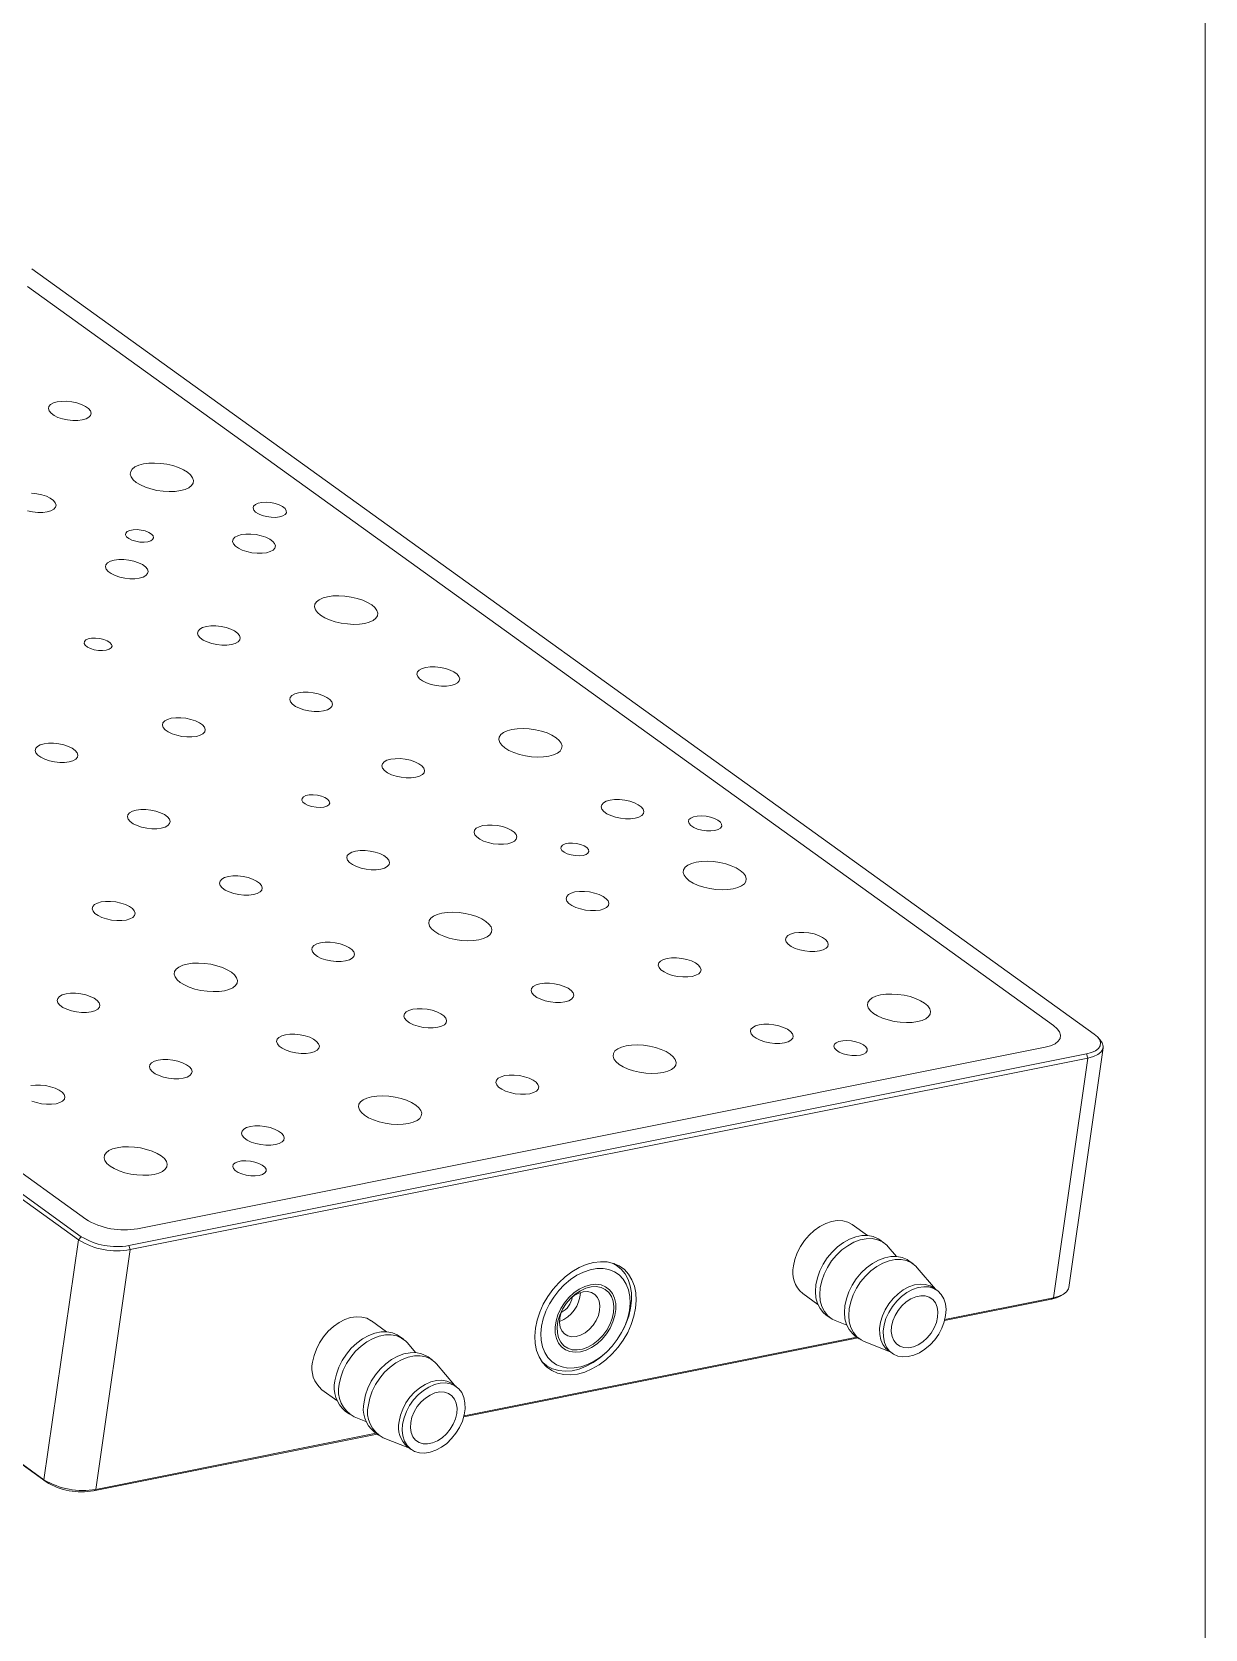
# Model space of a CAD drawing. Header units: millimetres. Extents: x 2 to 278, y 1 to 215.
# Drawn here: x 231 to 278, y 81.4 to 145.4 of the extents above; entities that cross this region are included whole.
import ezdxf

# ---------------------------------------------------------------- set-up
doc = ezdxf.new("R2010")
doc.units = ezdxf.units.MM

msp = doc.modelspace()

# ---------------------------------------------------------------- linework, layer by layer
at = {"color": 7, "linetype": 'Continuous', "lineweight": 18}
for p, q in [((277.9892, 0.9032), (277.9892, 214.6454)), ((273.543, 105.1963), (230.9614, 135.8606)), ((230.7849, 135.1563), (271.9122, 105.5392)), ((232.8244, 96.9453), (190.2429, 127.6096)), ((190.3593, 127.7414), (232.9409, 97.0771)), ((233.1174, 97.7814), (191.99, 127.3985)), ((188.8634, 118.0023), (231.445, 87.3379)), ((231.5294, 87.2463), (188.9478, 117.9106)), ((273.7718, 104.9802), (273.6754, 105.0822)), ((234.8452, 96.7219), (273.2384, 104.3994)), ((271.58, 104.6699), (235.1947, 97.394)), ((272.5279, 95.0432), (273.9073, 104.6505)), ((273.2951, 104.2353), (273.2384, 104.3994)), ((273.2951, 104.2353), (234.9018, 96.5578)), ((271.9157, 94.628), (273.2951, 104.2353)), ((264.4533, 97.1235), (263.8482, 97.5593)), ((231.445, 87.3379), (232.8244, 96.9453)), ((232.8244, 96.9453), (232.9409, 97.0771)), ((234.9018, 96.5578), (234.8452, 96.7219)), ((265.1276, 96.8228), (264.9539, 96.9479)), ((265.6172, 96.2856), (265.2911, 96.6713)), ((234.9018, 96.5578), (233.5224, 86.9505)), ((266.291, 95.985), (266.1173, 96.1101)), ((254.4384, 95.8983), (254.3024, 95.9963)), ((267.1812, 94.9742), (266.4545, 95.8335)), ((261.8613, 94.8002), (262.4665, 94.3644)), ((267.2509, 94.9241), (267.1054, 95.0288)), ((272.1839, 94.6942), (272.3051, 94.7649)), ((271.827, 94.5686), (267.5484, 93.713)), ((267.5595, 93.7569), (271.9157, 94.628)), ((271.827, 94.5686), (271.9157, 94.628)), ((245.1764, 93.2687), (244.5712, 93.7045)), ((262.7917, 93.9454), (262.9654, 93.8203)), ((263.1609, 93.7133), (263.6301, 93.5262)), ((245.8506, 92.968), (245.6769, 93.0931)), ((246.3403, 92.4308), (246.0141, 92.8165)), ((264.078, 93.0191), (248.2714, 89.8582)), ((248.2826, 89.9021), (264.0328, 93.0516)), ((254.6616, 93.3486), (254.6877, 93.4014)), ((263.9551, 93.1076), (264.1288, 92.9825)), ((264.3244, 92.8755), (265.3696, 92.4586)), ((247.014, 92.1302), (246.8403, 92.2553)), ((254.0221, 92.4772), (254.064, 92.5187)), ((265.2939, 92.5132), (265.4393, 92.4085)), ((247.9042, 91.1194), (247.1775, 91.9787)), ((251.4389, 92.02), (251.575, 91.9221)), ((242.5844, 90.9454), (243.1895, 90.5096)), ((247.9739, 91.0693), (247.8285, 91.174)), ((243.5147, 90.0906), (243.6884, 89.9655)), ((243.884, 89.8585), (244.3531, 89.6714)), ((244.8011, 89.1643), (233.4337, 86.8911)), ((233.5224, 86.9505), (244.7558, 89.1968)), ((244.6782, 89.2528), (244.8519, 89.1277)), ((245.0474, 89.0206), (246.0927, 88.6038)), ((246.0169, 88.6584), (246.1623, 88.5537)), ((231.5294, 87.2463), (231.445, 87.3379)), ((233.4337, 86.8911), (233.5224, 86.9505))]:
    msp.add_line(p, q, dxfattribs=at)
at = {"color": 7, "linetype": 'Continuous', "lineweight": 18, "flags": 128}
for points in [[(232.979, 129.8072), (233.1304, 129.8509), (233.2438, 129.9131), (233.3127, 129.9901), (233.3329, 130.0776), (233.3034, 130.1704), (233.2258, 130.263), (233.1047, 130.3503), (232.9471, 130.4269), (232.7621, 130.4886), (232.5606, 130.5317), (232.3542, 130.5537), (232.1549, 130.5534), (231.9743, 130.5307), (231.8229, 130.487), (231.7095, 130.4248), (231.6407, 130.3478), (231.6204, 130.2603), (231.6499, 130.1675), (231.7275, 130.0749), (231.8486, 129.9877), (232.0062, 129.911), (232.1912, 129.8493), (232.3927, 129.8062), (232.5991, 129.7842), (232.7984, 129.7845), (232.979, 129.8072)], [(236.913, 126.9742), (237.0988, 127.0245), (237.2488, 127.0933), (237.3575, 127.1782), (237.4205, 127.2758), (237.4354, 127.3823), (237.4018, 127.4937), (237.3209, 127.6056), (237.1957, 127.7139), (237.0312, 127.8142), (236.8336, 127.9029), (236.6105, 127.9764), (236.3705, 128.0319), (236.1228, 128.0673), (235.8769, 128.0813), (235.6423, 128.0733), (235.4281, 128.0435), (235.2423, 127.9933), (235.0923, 127.9244), (234.9837, 127.8395), (234.9206, 127.742), (234.9057, 127.6355), (234.9393, 127.5241), (235.0202, 127.4121), (235.1454, 127.3039), (235.3099, 127.2035), (235.5075, 127.1149), (235.7306, 127.0414), (235.9707, 126.9858), (236.2183, 126.9504), (236.4642, 126.9364), (236.6988, 126.9445), (236.913, 126.9742)], [(231.5726, 126.1272), (231.724, 126.1709), (231.8374, 126.2331), (231.9062, 126.3101), (231.9264, 126.3976), (231.8969, 126.4904), (231.8193, 126.583), (231.6982, 126.6703), (231.5406, 126.7469), (231.3557, 126.8086), (231.1541, 126.8517), (230.9477, 126.8737)], [(230.7847, 126.1693), (230.9862, 126.1262), (231.1927, 126.1042), (231.392, 126.1045), (231.5726, 126.1272)], [(240.8878, 125.9225), (241.0197, 125.9623), (241.1127, 126.0202), (241.1599, 126.0918), (241.1576, 126.1719), (241.1062, 126.2545), (241.0094, 126.3335), (240.8744, 126.403), (240.7113, 126.4579), (240.532, 126.4941), (240.3499, 126.5089), (240.1786, 126.5012), (240.0307, 126.4717), (239.9171, 126.4224), (239.8464, 126.357), (239.8237, 126.2804), (239.8508, 126.1983), (239.9256, 126.1167), (240.0426, 126.0418), (240.1931, 125.979), (240.3659, 125.933), (240.5483, 125.9073), (240.7266, 125.9037), (240.8878, 125.9225)], [(235.6023, 124.925), (235.7215, 124.9623), (235.8009, 125.0173), (235.8334, 125.0851), (235.8162, 125.1598), (235.7507, 125.2346), (235.6429, 125.303), (235.5023, 125.3588), (235.3413, 125.3971), (235.1743, 125.4145), (235.0161, 125.4094), (234.8808, 125.3823), (234.7804, 125.3357), (234.7238, 125.2736), (234.716, 125.2015), (234.7578, 125.126), (234.8454, 125.0536), (234.9711, 124.9908), (235.1236, 124.9432), (235.2894, 124.915), (235.4539, 124.9088), (235.6023, 124.925)], [(240.3668, 124.487), (240.5182, 124.5307), (240.6316, 124.5929), (240.7005, 124.67), (240.7207, 124.7574), (240.6912, 124.8502), (240.6136, 124.9429), (240.4925, 125.0301), (240.3349, 125.1068), (240.1499, 125.1684), (239.9484, 125.2115), (239.742, 125.2336), (239.5427, 125.2332), (239.3621, 125.2105), (239.2107, 125.1668), (239.0973, 125.1046), (239.0284, 125.0276), (239.0082, 124.9401), (239.0377, 124.8474), (239.1153, 124.7547), (239.2364, 124.6675), (239.394, 124.5908), (239.579, 124.5291), (239.7805, 124.486), (239.9869, 124.464), (240.1862, 124.4643), (240.3668, 124.487)], [(235.2665, 123.4671), (235.4179, 123.5108), (235.5313, 123.573), (235.6001, 123.65), (235.6203, 123.7375), (235.5908, 123.8303), (235.5132, 123.9229), (235.3921, 124.0102), (235.2345, 124.0868), (235.0496, 124.1485), (234.848, 124.1916), (234.6416, 124.2137), (234.4423, 124.2133), (234.2617, 124.1906), (234.1103, 124.1469), (233.9969, 124.0847), (233.9281, 124.0077), (233.9078, 123.9202), (233.9374, 123.8274), (234.0149, 123.7348), (234.136, 123.6476), (234.2937, 123.5709), (234.4786, 123.5092), (234.6801, 123.4661), (234.8866, 123.4441), (235.0859, 123.4444), (235.2665, 123.4671)], [(244.3008, 121.654), (244.4866, 121.7043), (244.6366, 121.7732), (244.7452, 121.858), (244.8083, 121.9556), (244.8232, 122.0621), (244.7896, 122.1735), (244.7087, 122.2854), (244.5835, 122.3937), (244.419, 122.4941), (244.2213, 122.5827), (243.9982, 122.6562), (243.7582, 122.7117), (243.5106, 122.7471), (243.2647, 122.7611), (243.0301, 122.7531), (242.8159, 122.7234), (242.6301, 122.6731), (242.4801, 122.6042), (242.3714, 122.5194), (242.3084, 122.4218), (242.2934, 122.3153), (242.3271, 122.2039), (242.408, 122.0919), (242.5332, 121.9837), (242.6977, 121.8833), (242.8953, 121.7947), (243.1184, 121.7212), (243.3584, 121.6657), (243.6061, 121.6302), (243.852, 121.6163), (244.0865, 121.6243), (244.3008, 121.654)], [(233.9411, 120.5786), (234.0603, 120.6158), (234.1397, 120.6708), (234.1722, 120.7387), (234.155, 120.8133), (234.0896, 120.8881), (233.9817, 120.9565), (233.8411, 121.0123), (233.6801, 121.0506), (233.5131, 121.068), (233.3549, 121.0629), (233.2196, 121.0359), (233.1192, 120.9892), (233.0626, 120.9271), (233.0548, 120.8551), (233.0966, 120.7795), (233.1842, 120.7071), (233.3099, 120.6443), (233.4624, 120.5967), (233.6283, 120.5686), (233.7927, 120.5623), (233.9411, 120.5786)], [(238.9603, 120.807), (239.1118, 120.8507), (239.2252, 120.9129), (239.294, 120.99), (239.3142, 121.0774), (239.2847, 121.1702), (239.2071, 121.2629), (239.086, 121.3501), (238.9284, 121.4267), (238.7435, 121.4884), (238.5419, 121.5315), (238.3355, 121.5536), (238.1362, 121.5532), (237.9556, 121.5305), (237.8042, 121.4868), (237.6908, 121.4246), (237.622, 121.3476), (237.6017, 121.2601), (237.6313, 121.1674), (237.7088, 121.0747), (237.8299, 120.9875), (237.9875, 120.9108), (238.1725, 120.8491), (238.374, 120.806), (238.5805, 120.784), (238.7798, 120.7843), (238.9603, 120.807)], [(247.7546, 119.1668), (247.906, 119.2105), (248.0194, 119.2727), (248.0882, 119.3498), (248.1085, 119.4372), (248.079, 119.53), (248.0014, 119.6227), (247.8803, 119.7099), (247.7227, 119.7866), (247.5377, 119.8483), (247.3362, 119.8914), (247.1298, 119.9134), (246.9305, 119.9131), (246.7499, 119.8904), (246.5985, 119.8467), (246.4851, 119.7845), (246.4162, 119.7074), (246.396, 119.6199), (246.4255, 119.5272), (246.5031, 119.4345), (246.6242, 119.3473), (246.7818, 119.2706), (246.9668, 119.2089), (247.1683, 119.1658), (247.3747, 119.1438), (247.574, 119.1441), (247.7546, 119.1668)], [(242.6542, 118.1469), (242.8056, 118.1906), (242.9191, 118.2528), (242.9879, 118.3299), (243.0081, 118.4173), (242.9786, 118.5101), (242.901, 118.6028), (242.7799, 118.69), (242.6223, 118.7667), (242.4374, 118.8283), (242.2358, 118.8714), (242.0294, 118.8935), (241.8301, 118.8931), (241.6495, 118.8704), (241.4981, 118.8267), (241.3847, 118.7645), (241.3159, 118.6875), (241.2956, 118.6), (241.3252, 118.5073), (241.4027, 118.4146), (241.5238, 118.3274), (241.6814, 118.2507), (241.8664, 118.189), (242.0679, 118.1459), (242.2743, 118.1239), (242.4736, 118.1242), (242.6542, 118.1469)], [(237.5539, 117.127), (237.7053, 117.1707), (237.8187, 117.2329), (237.8875, 117.3099), (237.9078, 117.3974), (237.8782, 117.4902), (237.8007, 117.5828), (237.6795, 117.6701), (237.5219, 117.7467), (237.337, 117.8084), (237.1355, 117.8515), (236.929, 117.8736), (236.7297, 117.8732), (236.5491, 117.8505), (236.3977, 117.8068), (236.2843, 117.7446), (236.2155, 117.6676), (236.1953, 117.5801), (236.2248, 117.4873), (236.3024, 117.3947), (236.4235, 117.3075), (236.5811, 117.2308), (236.766, 117.1691), (236.9676, 117.126), (237.174, 117.104), (237.3733, 117.1043), (237.5539, 117.127)], [(251.6886, 116.3338), (251.8743, 116.3841), (252.0244, 116.453), (252.133, 116.5378), (252.196, 116.6354), (252.211, 116.7419), (252.1774, 116.8533), (252.0965, 116.9653), (251.9713, 117.0735), (251.8068, 117.1739), (251.6091, 117.2625), (251.386, 117.336), (251.146, 117.3915), (250.8983, 117.427), (250.6525, 117.4409), (250.4179, 117.4329), (250.2037, 117.4032), (250.0179, 117.3529), (249.8679, 117.284), (249.7592, 117.1992), (249.6962, 117.1016), (249.6812, 116.9951), (249.7149, 116.8837), (249.7958, 116.7718), (249.921, 116.6635), (250.0855, 116.5631), (250.2831, 116.4745), (250.5062, 116.401), (250.7462, 116.3455), (250.9939, 116.31), (251.2398, 116.2961), (251.4743, 116.3041), (251.6886, 116.3338)], [(232.4535, 116.1071), (232.6049, 116.1508), (232.7183, 116.213), (232.7872, 116.29), (232.8074, 116.3775), (232.7779, 116.4702), (232.7003, 116.5629), (232.5792, 116.6501), (232.4216, 116.7268), (232.2366, 116.7885), (232.0351, 116.8316), (231.8287, 116.8536), (231.6294, 116.8533), (231.4488, 116.8306), (231.2974, 116.7869), (231.184, 116.7247), (231.1151, 116.6476), (231.0949, 116.5602), (231.1244, 116.4674), (231.202, 116.3747), (231.3231, 116.2875), (231.4807, 116.2109), (231.6657, 116.1492), (231.8672, 116.1061), (232.0736, 116.084), (232.2729, 116.0844), (232.4535, 116.1071)], [(246.3481, 115.4868), (246.4995, 115.5305), (246.613, 115.5927), (246.6818, 115.6698), (246.702, 115.7572), (246.6725, 115.85), (246.5949, 115.9427), (246.4738, 116.0299), (246.3162, 116.1066), (246.1313, 116.1683), (245.9297, 116.2114), (245.7233, 116.2334), (245.524, 116.233), (245.3434, 116.2104), (245.192, 116.1667), (245.0786, 116.1045), (245.0098, 116.0274), (244.9895, 115.9399), (245.0191, 115.8472), (245.0966, 115.7545), (245.2177, 115.6673), (245.3753, 115.5906), (245.5603, 115.5289), (245.7618, 115.4858), (245.9682, 115.4638), (246.1675, 115.4641), (246.3481, 115.4868)], [(242.6668, 114.2949), (242.786, 114.3322), (242.8654, 114.3872), (242.8979, 114.455), (242.8807, 114.5296), (242.8153, 114.6045), (242.7075, 114.6728), (242.5668, 114.7286), (242.4058, 114.7669), (242.2388, 114.7843), (242.0806, 114.7793), (241.9453, 114.7522), (241.8449, 114.7055), (241.7883, 114.6434), (241.7806, 114.5714), (241.8224, 114.4958), (241.91, 114.4234), (242.0356, 114.3606), (242.1881, 114.313), (242.354, 114.2849), (242.5184, 114.2786), (242.6668, 114.2949)], [(255.1424, 113.8466), (255.2938, 113.8904), (255.4072, 113.9525), (255.476, 114.0296), (255.4963, 114.1171), (255.4667, 114.2098), (255.3892, 114.3025), (255.2681, 114.3897), (255.1105, 114.4664), (254.9255, 114.5281), (254.724, 114.5712), (254.5176, 114.5932), (254.3183, 114.5929), (254.1377, 114.5702), (253.9863, 114.5265), (253.8728, 114.4643), (253.804, 114.3872), (253.7838, 114.2998), (253.8133, 114.207), (253.8909, 114.1143), (254.012, 114.0271), (254.1696, 113.9504), (254.3545, 113.8887), (254.5561, 113.8456), (254.7625, 113.8236), (254.9618, 113.824), (255.1424, 113.8466)], [(236.1474, 113.447), (236.2988, 113.4907), (236.4122, 113.5529), (236.481, 113.6299), (236.5013, 113.7174), (236.4718, 113.8102), (236.3942, 113.9028), (236.2731, 113.9901), (236.1155, 114.0667), (235.9305, 114.1284), (235.729, 114.1715), (235.5226, 114.1935), (235.3233, 114.1932), (235.1427, 114.1705), (234.9913, 114.1268), (234.8779, 114.0646), (234.809, 113.9876), (234.7888, 113.9001), (234.8183, 113.8073), (234.8959, 113.7147), (235.017, 113.6274), (235.1746, 113.5508), (235.3596, 113.4891), (235.5611, 113.446), (235.7675, 113.424), (235.9668, 113.4243), (236.1474, 113.447)], [(258.3392, 113.3551), (258.4712, 113.3949), (258.5642, 113.4528), (258.6113, 113.5244), (258.6091, 113.6045), (258.5577, 113.6871), (258.4609, 113.7661), (258.3259, 113.8357), (258.1627, 113.8905), (257.9835, 113.9267), (257.8014, 113.9416), (257.6301, 113.9339), (257.4821, 113.9043), (257.3686, 113.855), (257.2979, 113.7896), (257.2752, 113.7131), (257.3023, 113.631), (257.3771, 113.5494), (257.494, 113.4744), (257.6445, 113.4117), (257.8174, 113.3657), (257.9997, 113.3399), (258.1781, 113.3363), (258.3392, 113.3551)], [(250.042, 112.8267), (250.1934, 112.8704), (250.3068, 112.9326), (250.3757, 113.0097), (250.3959, 113.0971), (250.3664, 113.1899), (250.2888, 113.2826), (250.1677, 113.3698), (250.0101, 113.4465), (249.8251, 113.5082), (249.6236, 113.5513), (249.4172, 113.5733), (249.2179, 113.573), (249.0373, 113.5503), (248.8859, 113.5066), (248.7725, 113.4444), (248.7037, 113.3673), (248.6834, 113.2799), (248.7129, 113.1871), (248.7905, 113.0944), (248.9116, 113.0072), (249.0692, 112.9305), (249.2542, 112.8688), (249.4557, 112.8257), (249.6621, 112.8037), (249.8614, 112.804), (250.042, 112.8267)], [(253.0537, 112.3577), (253.1729, 112.3949), (253.2523, 112.4499), (253.2849, 112.5178), (253.2676, 112.5924), (253.2022, 112.6672), (253.0944, 112.7356), (252.9537, 112.7914), (252.7927, 112.8297), (252.6257, 112.8471), (252.4676, 112.8421), (252.3322, 112.815), (252.2318, 112.7683), (252.1752, 112.7062), (252.1675, 112.6342), (252.2093, 112.5586), (252.2969, 112.4862), (252.4225, 112.4234), (252.5751, 112.3758), (252.7409, 112.3477), (252.9053, 112.3414), (253.0537, 112.3577)], [(244.9417, 111.8068), (245.0931, 111.8505), (245.2065, 111.9127), (245.2753, 111.9898), (245.2955, 112.0772), (245.266, 112.17), (245.1884, 112.2627), (245.0673, 112.3499), (244.9097, 112.4266), (244.7248, 112.4882), (244.5232, 112.5313), (244.3168, 112.5534), (244.1175, 112.553), (243.9369, 112.5303), (243.7855, 112.4866), (243.6721, 112.4244), (243.6033, 112.3474), (243.5831, 112.2599), (243.6126, 112.1672), (243.6902, 112.0745), (243.8113, 111.9873), (243.9689, 111.9106), (244.1538, 111.8489), (244.3554, 111.8058), (244.5618, 111.7838), (244.7611, 111.7841), (244.9417, 111.8068)], [(259.0764, 111.0136), (259.2621, 111.0639), (259.4122, 111.1328), (259.5208, 111.2177), (259.5838, 111.3152), (259.5988, 111.4217), (259.5652, 111.5331), (259.4842, 111.6451), (259.3591, 111.7533), (259.1945, 111.8537), (258.9969, 111.9423), (258.7738, 112.0158), (258.5338, 112.0714), (258.2861, 112.1068), (258.0403, 112.1208), (257.8057, 112.1127), (257.5915, 112.083), (257.4057, 112.0327), (257.2557, 111.9639), (257.147, 111.879), (257.084, 111.7814), (257.069, 111.6749), (257.1027, 111.5635), (257.1836, 111.4516), (257.3088, 111.3433), (257.4733, 111.2429), (257.6709, 111.1543), (257.894, 111.0808), (258.134, 111.0253), (258.3817, 110.9899), (258.6276, 110.9759), (258.8621, 110.9839), (259.0764, 111.0136)], [(239.8413, 110.7869), (239.9927, 110.8306), (240.1061, 110.8928), (240.1749, 110.9698), (240.1952, 111.0573), (240.1657, 111.1501), (240.0881, 111.2427), (239.967, 111.33), (239.8094, 111.4066), (239.6244, 111.4683), (239.4229, 111.5114), (239.2165, 111.5335), (239.0172, 111.5331), (238.8366, 111.5104), (238.6852, 111.4667), (238.5718, 111.4045), (238.5029, 111.3275), (238.4827, 111.24), (238.5122, 111.1472), (238.5898, 111.0546), (238.7109, 110.9674), (238.8685, 110.8907), (239.0535, 110.829), (239.255, 110.7859), (239.4614, 110.7639), (239.6607, 110.7642), (239.8413, 110.7869)], [(253.7359, 110.1666), (253.8873, 110.2103), (254.0007, 110.2725), (254.0696, 110.3496), (254.0898, 110.4371), (254.0603, 110.5298), (253.9827, 110.6225), (253.8616, 110.7097), (253.704, 110.7864), (253.519, 110.8481), (253.3175, 110.8912), (253.1111, 110.9132), (252.9118, 110.9129), (252.7312, 110.8902), (252.5798, 110.8465), (252.4664, 110.7843), (252.3976, 110.7072), (252.3773, 110.6198), (252.4068, 110.527), (252.4844, 110.4343), (252.6055, 110.3471), (252.7631, 110.2704), (252.9481, 110.2087), (253.1496, 110.1656), (253.356, 110.1436), (253.5553, 110.144), (253.7359, 110.1666)], [(234.7409, 109.767), (234.8923, 109.8107), (235.0058, 109.8729), (235.0746, 109.9499), (235.0948, 110.0374), (235.0653, 110.1301), (234.9877, 110.2228), (234.8666, 110.31), (234.709, 110.3867), (234.5241, 110.4484), (234.3225, 110.4915), (234.1161, 110.5135), (233.9168, 110.5132), (233.7362, 110.4905), (233.5848, 110.4468), (233.4714, 110.3846), (233.4026, 110.3075), (233.3823, 110.2201), (233.4119, 110.1273), (233.4894, 110.0346), (233.6105, 109.9474), (233.7681, 109.8708), (233.9531, 109.8091), (234.1546, 109.766), (234.361, 109.7439), (234.5603, 109.7443), (234.7409, 109.767)], [(248.8757, 108.9738), (249.0614, 109.0241), (249.2115, 109.093), (249.3201, 109.1778), (249.3831, 109.2754), (249.3981, 109.3819), (249.3645, 109.4933), (249.2835, 109.6052), (249.1584, 109.7135), (248.9938, 109.8139), (248.7962, 109.9025), (248.5731, 109.976), (248.3331, 110.0315), (248.0854, 110.0669), (247.8396, 110.0809), (247.605, 110.0729), (247.3907, 110.0432), (247.205, 109.9929), (247.0549, 109.924), (246.9463, 109.8392), (246.8833, 109.7416), (246.8683, 109.6351), (246.9019, 109.5237), (246.9829, 109.4117), (247.108, 109.3035), (247.2726, 109.2031), (247.4702, 109.1145), (247.6933, 109.041), (247.9333, 108.9855), (248.181, 108.95), (248.4268, 108.9361), (248.6614, 108.9441), (248.8757, 108.9738)], [(243.5352, 108.1268), (243.6866, 108.1705), (243.8, 108.2327), (243.8688, 108.3098), (243.8891, 108.3972), (243.8595, 108.49), (243.782, 108.5827), (243.6609, 108.6699), (243.5033, 108.7465), (243.3183, 108.8082), (243.1168, 108.8513), (242.9104, 108.8734), (242.7111, 108.873), (242.5305, 108.8503), (242.3791, 108.8066), (242.2657, 108.7444), (242.1968, 108.6674), (242.1766, 108.5799), (242.2061, 108.4872), (242.2837, 108.3945), (242.4048, 108.3073), (242.5624, 108.2306), (242.7473, 108.1689), (242.9489, 108.1258), (243.1553, 108.1038), (243.3546, 108.1041), (243.5352, 108.1268)], [(262.5302, 108.5265), (262.6816, 108.5702), (262.795, 108.6324), (262.8638, 108.7094), (262.8841, 108.7969), (262.8545, 108.8896), (262.777, 108.9823), (262.6559, 109.0695), (262.4982, 109.1462), (262.3133, 109.2079), (262.1118, 109.251), (261.9053, 109.273), (261.706, 109.2727), (261.5254, 109.25), (261.374, 109.2063), (261.2606, 109.1441), (261.1918, 109.067), (261.1716, 108.9796), (261.2011, 108.8868), (261.2787, 108.7941), (261.3998, 108.7069), (261.5574, 108.6303), (261.7423, 108.5686), (261.9439, 108.5255), (262.1503, 108.5034), (262.3496, 108.5038), (262.5302, 108.5265)], [(257.4298, 107.5065), (257.5812, 107.5503), (257.6946, 107.6124), (257.7635, 107.6895), (257.7837, 107.777), (257.7542, 107.8697), (257.6766, 107.9624), (257.5555, 108.0496), (257.3979, 108.1263), (257.2129, 108.188), (257.0114, 108.2311), (256.805, 108.2531), (256.6057, 108.2528), (256.4251, 108.2301), (256.2737, 108.1864), (256.1603, 108.1242), (256.0915, 108.0471), (256.0712, 107.9597), (256.1007, 107.8669), (256.1783, 107.7742), (256.2994, 107.687), (256.457, 107.6103), (256.642, 107.5487), (256.8435, 107.5055), (257.0499, 107.4835), (257.2492, 107.4839), (257.4298, 107.5065)], [(238.6749, 106.934), (238.8607, 106.9842), (239.0107, 107.0531), (239.1194, 107.138), (239.1824, 107.2355), (239.1974, 107.3421), (239.1637, 107.4534), (239.0828, 107.5654), (238.9576, 107.6737), (238.7931, 107.774), (238.5955, 107.8627), (238.3724, 107.9362), (238.1324, 107.9917), (237.8847, 108.0271), (237.6388, 108.0411), (237.4043, 108.033), (237.19, 108.0033), (237.0043, 107.9531), (236.8542, 107.8842), (236.7456, 107.7993), (236.6826, 107.7018), (236.6676, 107.5952), (236.7012, 107.4839), (236.7821, 107.3719), (236.9073, 107.2636), (237.0718, 107.1633), (237.2695, 107.0746), (237.4926, 107.0011), (237.7326, 106.9456), (237.9803, 106.9102), (238.2261, 106.8962), (238.4607, 106.9042), (238.6749, 106.934)], [(252.3295, 106.4866), (252.4809, 106.5303), (252.5943, 106.5925), (252.6631, 106.6696), (252.6833, 106.757), (252.6538, 106.8498), (252.5762, 106.9425), (252.4551, 107.0297), (252.2975, 107.1064), (252.1126, 107.1681), (251.911, 107.2112), (251.7046, 107.2332), (251.5053, 107.2329), (251.3247, 107.2102), (251.1733, 107.1665), (251.0599, 107.1043), (250.9911, 107.0272), (250.9709, 106.9398), (251.0004, 106.847), (251.0779, 106.7543), (251.1991, 106.6671), (251.3567, 106.5904), (251.5416, 106.5287), (251.7431, 106.4856), (251.9496, 106.4636), (252.1489, 106.4639), (252.3295, 106.4866)], [(233.3345, 106.087), (233.4859, 106.1307), (233.5993, 106.1929), (233.6681, 106.2699), (233.6883, 106.3574), (233.6588, 106.4501), (233.5813, 106.5428), (233.4601, 106.63), (233.3025, 106.7067), (233.1176, 106.7684), (232.9161, 106.8115), (232.7096, 106.8335), (232.5103, 106.8332), (232.3297, 106.8105), (232.1783, 106.7668), (232.0649, 106.7046), (231.9961, 106.6275), (231.9759, 106.5401), (232.0054, 106.4473), (232.083, 106.3546), (232.2041, 106.2674), (232.3617, 106.1907), (232.5466, 106.1291), (232.7482, 106.086), (232.9546, 106.0639), (233.1539, 106.0643), (233.3345, 106.087)], [(266.4642, 105.6935), (266.6499, 105.7437), (266.8, 105.8126), (266.9086, 105.8975), (266.9716, 105.995), (266.9866, 106.1015), (266.953, 106.2129), (266.872, 106.3249), (266.7469, 106.4331), (266.5823, 106.5335), (266.3847, 106.6222), (266.1616, 106.6957), (265.9216, 106.7512), (265.6739, 106.7866), (265.4281, 106.8006), (265.1935, 106.7925), (264.9792, 106.7628), (264.7935, 106.7126), (264.6434, 106.6437), (264.5348, 106.5588), (264.4718, 106.4613), (264.4568, 106.3547), (264.4904, 106.2434), (264.5714, 106.1314), (264.6965, 106.0231), (264.8611, 105.9228), (265.0587, 105.8341), (265.2818, 105.7606), (265.5218, 105.7051), (265.7695, 105.6697), (266.0154, 105.6557), (266.2499, 105.6637), (266.4642, 105.6935)], [(247.2291, 105.4667), (247.3805, 105.5104), (247.4939, 105.5726), (247.5627, 105.6497), (247.583, 105.7371), (247.5534, 105.8299), (247.4759, 105.9226), (247.3548, 106.0098), (247.1972, 106.0865), (247.0122, 106.1481), (246.8107, 106.1912), (246.6043, 106.2133), (246.405, 106.2129), (246.2244, 106.1902), (246.073, 106.1465), (245.9595, 106.0843), (245.8907, 106.0073), (245.8705, 105.9198), (245.9, 105.8271), (245.9776, 105.7344), (246.0987, 105.6472), (246.2563, 105.5705), (246.4412, 105.5088), (246.6428, 105.4657), (246.8492, 105.4437), (247.0485, 105.444), (247.2291, 105.4667)], [(242.1287, 104.4468), (242.2801, 104.4905), (242.3935, 104.5527), (242.4624, 104.6297), (242.4826, 104.7172), (242.4531, 104.81), (242.3755, 104.9026), (242.2544, 104.9899), (242.0968, 105.0665), (241.9118, 105.1282), (241.7103, 105.1713), (241.5039, 105.1934), (241.3046, 105.193), (241.124, 105.1703), (240.9726, 105.1266), (240.8592, 105.0644), (240.7904, 104.9874), (240.7701, 104.8999), (240.7996, 104.8071), (240.8772, 104.7145), (240.9983, 104.6273), (241.1559, 104.5506), (241.3409, 104.4889), (241.5424, 104.4458), (241.7488, 104.4238), (241.9481, 104.4241), (242.1287, 104.4468)], [(261.1237, 104.8465), (261.2751, 104.8902), (261.3885, 104.9524), (261.4574, 105.0294), (261.4776, 105.1169), (261.4481, 105.2096), (261.3705, 105.3023), (261.2494, 105.3895), (261.0918, 105.4662), (260.9068, 105.5279), (260.7053, 105.571), (260.4989, 105.593), (260.2996, 105.5927), (260.119, 105.57), (259.9676, 105.5263), (259.8542, 105.4641), (259.7853, 105.387), (259.7651, 105.2996), (259.7946, 105.2068), (259.8722, 105.1141), (259.9933, 105.0269), (260.1509, 104.9502), (260.3359, 104.8886), (260.5374, 104.8455), (260.7438, 104.8234), (260.9431, 104.8238), (261.1237, 104.8465)], [(271.9122, 105.5392), (272.0593, 105.412), (272.1545, 105.2804), (272.194, 105.1495), (272.1764, 105.0243), (272.1023, 104.9097), (271.9746, 104.8099), (271.7983, 104.729), (271.58, 104.6699)], [(271.58, 104.6699), (271.7983, 104.729), (271.9746, 104.8099), (272.1023, 104.9097), (272.1764, 105.0243), (272.194, 105.1495), (272.1545, 105.2804), (272.0593, 105.412), (271.9122, 105.5392)], [(273.2384, 104.3994), (273.4385, 104.4536), (273.6002, 104.5278), (273.7172, 104.6192), (273.7851, 104.7243), (273.8012, 104.839), (273.765, 104.959), (273.6778, 105.0796), (273.543, 105.1963)], [(273.7718, 104.9802), (273.7744, 104.9774), (273.8696, 104.8458), (273.9091, 104.7149), (273.8915, 104.5897), (273.8174, 104.4751), (273.6898, 104.3754), (273.5134, 104.2944), (273.2951, 104.2353)], [(256.2635, 103.6536), (256.4492, 103.7039), (256.5993, 103.7728), (256.7079, 103.8576), (256.7709, 103.9552), (256.7859, 104.0617), (256.7523, 104.1731), (256.6713, 104.2851), (256.5462, 104.3933), (256.3816, 104.4937), (256.184, 104.5823), (255.9609, 104.6558), (255.7209, 104.7113), (255.4732, 104.7468), (255.2273, 104.7607), (254.9928, 104.7527), (254.7785, 104.723), (254.5928, 104.6727), (254.4427, 104.6038), (254.3341, 104.519), (254.2711, 104.4214), (254.2561, 104.3149), (254.2897, 104.2035), (254.3707, 104.0916), (254.4958, 103.9833), (254.6604, 103.8829), (254.858, 103.7943), (255.0811, 103.7208), (255.3211, 103.6653), (255.5688, 103.6298), (255.8146, 103.6159), (256.0492, 103.6239), (256.2635, 103.6536)], [(264.171, 104.3518), (264.3029, 104.3916), (264.3959, 104.4495), (264.4431, 104.5211), (264.4409, 104.6012), (264.3895, 104.6838), (264.2927, 104.7628), (264.1577, 104.8323), (263.9945, 104.8872), (263.8152, 104.9234), (263.6332, 104.9382), (263.4618, 104.9305), (263.3139, 104.901), (263.2003, 104.8517), (263.1296, 104.7863), (263.107, 104.7097), (263.134, 104.6276), (263.2088, 104.5461), (263.3258, 104.4711), (263.4763, 104.4083), (263.6491, 104.3623), (263.8315, 104.3366), (264.0098, 104.333), (264.171, 104.3518)], [(237.0284, 103.4269), (237.1798, 103.4706), (237.2932, 103.5328), (237.362, 103.6098), (237.3822, 103.6973), (237.3527, 103.79), (237.2751, 103.8827), (237.154, 103.9699), (236.9964, 104.0466), (236.8115, 104.1083), (236.6099, 104.1514), (236.4035, 104.1734), (236.2042, 104.1731), (236.0236, 104.1504), (235.8722, 104.1067), (235.7588, 104.0445), (235.69, 103.9674), (235.6698, 103.88), (235.6993, 103.7872), (235.7769, 103.6945), (235.898, 103.6073), (236.0556, 103.5307), (236.2405, 103.469), (236.4421, 103.4259), (236.6485, 103.4038), (236.8478, 103.4042), (237.0284, 103.4269)], [(231.928, 102.4069), (232.0794, 102.4507), (232.1928, 102.5128), (232.2616, 102.5899), (232.2819, 102.6774), (232.2524, 102.7701), (232.1748, 102.8628), (232.0537, 102.95), (231.8961, 103.0267), (231.7111, 103.0884), (231.5096, 103.1315), (231.3032, 103.1535), (231.1039, 103.1532), (230.9233, 103.1305)], [(250.923, 102.8066), (251.0744, 102.8503), (251.1878, 102.9125), (251.2566, 102.9896), (251.2769, 103.077), (251.2473, 103.1698), (251.1698, 103.2625), (251.0487, 103.3497), (250.8911, 103.4264), (250.7061, 103.4881), (250.5046, 103.5312), (250.2982, 103.5532), (250.0989, 103.5528), (249.9183, 103.5302), (249.7668, 103.4865), (249.6534, 103.4243), (249.5846, 103.3472), (249.5644, 103.2597), (249.5939, 103.167), (249.6715, 103.0743), (249.7926, 102.9871), (249.9502, 102.9104), (250.1351, 102.8487), (250.3367, 102.8056), (250.5431, 102.7836), (250.7424, 102.7839), (250.923, 102.8066)], [(230.9552, 102.5107), (231.1402, 102.4491), (231.3417, 102.4059), (231.5481, 102.3839), (231.7474, 102.3843), (231.928, 102.4069)], [(246.0627, 101.6138), (246.2485, 101.6641), (246.3985, 101.7329), (246.5072, 101.8178), (246.5702, 101.9154), (246.5852, 102.0219), (246.5515, 102.1333), (246.4706, 102.2452), (246.3454, 102.3535), (246.1809, 102.4538), (245.9833, 102.5425), (245.7602, 102.616), (245.5202, 102.6715), (245.2725, 102.7069), (245.0266, 102.7209), (244.7921, 102.7129), (244.5778, 102.6831), (244.3921, 102.6329), (244.242, 102.564), (244.1334, 102.4791), (244.0703, 102.3816), (244.0554, 102.2751), (244.089, 102.1637), (244.1699, 102.0517), (244.2951, 101.9435), (244.4596, 101.8431), (244.6573, 101.7545), (244.8804, 101.681), (245.1204, 101.6254), (245.368, 101.59), (245.6139, 101.576), (245.8485, 101.5841), (246.0627, 101.6138)], [(240.7223, 100.7668), (240.8737, 100.8105), (240.9871, 100.8727), (241.0559, 100.9497), (241.0761, 101.0372), (241.0466, 101.13), (240.969, 101.2226), (240.8479, 101.3099), (240.6903, 101.3865), (240.5054, 101.4482), (240.3038, 101.4913), (240.0974, 101.5133), (239.8981, 101.513), (239.7175, 101.4903), (239.5661, 101.4466), (239.4527, 101.3844), (239.3839, 101.3074), (239.3637, 101.2199), (239.3932, 101.1271), (239.4707, 101.0345), (239.5919, 100.9472), (239.7495, 100.8706), (239.9344, 100.8089), (240.1359, 100.7658), (240.3424, 100.7438), (240.5417, 100.7441), (240.7223, 100.7668)], [(235.862, 99.574), (236.0477, 99.6242), (236.1978, 99.6931), (236.3064, 99.778), (236.3694, 99.8755), (236.3844, 99.982), (236.3508, 100.0934), (236.2699, 100.2054), (236.1447, 100.3136), (235.9802, 100.414), (235.7825, 100.5026), (235.5594, 100.5761), (235.3194, 100.6317), (235.0717, 100.6671), (234.8259, 100.6811), (234.5913, 100.673), (234.3771, 100.6433), (234.1913, 100.593), (234.0413, 100.5242), (233.9326, 100.4393), (233.8696, 100.3417), (233.8546, 100.2352), (233.8883, 100.1238), (233.9692, 100.0119), (234.0944, 99.9036), (234.2589, 99.8033), (234.4565, 99.7146), (234.6796, 99.6411), (234.9196, 99.5856), (235.1673, 99.5502), (235.4132, 99.5362), (235.6477, 99.5442), (235.862, 99.574)], [(240.0748, 99.5333), (240.2067, 99.5731), (240.2997, 99.631), (240.3469, 99.7026), (240.3447, 99.7827), (240.2932, 99.8653), (240.1965, 99.9443), (240.0615, 100.0138), (239.8983, 100.0687), (239.719, 100.1049), (239.537, 100.1197), (239.3656, 100.112), (239.2177, 100.0824), (239.1041, 100.0331), (239.0334, 99.9678), (239.0107, 99.8912), (239.0378, 99.8091), (239.1126, 99.7275), (239.2296, 99.6526), (239.3801, 99.5898), (239.5529, 99.5438), (239.7353, 99.5181), (239.9136, 99.5145), (240.0748, 99.5333)], [(263.8482, 97.5593), (263.8421, 97.5636), (263.6643, 97.6593), (263.4632, 97.7124), (263.2446, 97.7214), (263.0148, 97.6861), (262.7803, 97.6074), (262.5481, 97.4877), (262.3246, 97.3303), (262.1164, 97.1398), (261.9294, 96.9218), (261.7691, 96.6823), (261.64, 96.4284), (261.5458, 96.1674), (261.4893, 95.9067)], [(264.9539, 96.9479), (264.8842, 96.9933), (264.6871, 97.0801), (264.4677, 97.1224), (264.2321, 97.1189), (263.9866, 97.0698), (263.7381, 96.9765), (263.4933, 96.8414), (263.2588, 96.6683), (263.041, 96.4618), (262.846, 96.2277), (262.6789, 95.9722), (262.5444, 95.7025), (262.4462, 95.4257), (262.3868, 95.1495), (262.368, 94.8814), (262.3903, 94.6288), (262.453, 94.3984), (262.5544, 94.1966), (262.6917, 94.029), (262.7917, 93.9454)], [(265.2911, 96.6713), (265.2275, 96.7392), (265.0579, 96.8682), (264.8608, 96.955), (264.6414, 96.9973), (264.4058, 96.9938), (264.1604, 96.9447), (263.9118, 96.8514), (263.667, 96.7163), (263.4325, 96.5432), (263.2147, 96.3367), (263.0197, 96.1026), (262.8526, 95.8471), (262.7181, 95.5774), (262.6199, 95.3006), (262.5606, 95.0244), (262.5417, 94.7563), (262.564, 94.5037), (262.6267, 94.2733), (262.7281, 94.0716), (262.8654, 93.9039), (263.035, 93.7749), (263.1609, 93.7133)], [(255.1602, 94.207), (255.1854, 94.5209), (255.1692, 94.8202), (255.112, 95.0989), (255.0148, 95.3512), (254.8798, 95.5721), (254.7095, 95.757), (254.5076, 95.9022), (254.2781, 96.0047), (254.0257, 96.0624), (253.7554, 96.0742), (253.4729, 96.0398), (253.1839, 95.9599), (252.8942, 95.8361), (252.6098, 95.671), (252.3364, 95.468), (252.0796, 95.2311), (251.8447, 94.9652), (251.6363, 94.6756), (251.4588, 94.3684), (251.3158, 94.0497), (251.2102, 93.726), (251.1441, 93.4039), (251.1189, 93.0901), (251.1351, 92.7907), (251.1923, 92.5121), (251.2894, 92.2597), (251.4245, 92.0389), (251.5947, 91.854), (251.7966, 91.7088), (252.0262, 91.6063), (252.2786, 91.5486), (252.5488, 91.5368), (252.8313, 91.5712), (253.1204, 91.6511), (253.4101, 91.7748), (253.6945, 91.9399), (253.9679, 92.143), (254.2247, 92.3799), (254.4596, 92.6458), (254.668, 92.9353), (254.8454, 93.2426), (254.9884, 93.5613), (255.0941, 93.885), (255.1602, 94.207)], [(254.6877, 93.4014), (254.7697, 93.5805), (254.884, 93.897), (254.96, 94.2137), (254.9963, 94.5243), (254.9921, 94.8223), (254.9475, 95.1018), (254.8633, 95.357), (254.7414, 95.5828), (254.5842, 95.7745), (254.3948, 95.9283), (254.2238, 96.0214)], [(266.1173, 96.1101), (266.0477, 96.1555), (265.8505, 96.2423), (265.6311, 96.2845), (265.3955, 96.2811), (265.1501, 96.232), (264.9016, 96.1386), (264.6567, 96.0036), (264.4222, 95.8304), (264.2045, 95.624), (264.0094, 95.3899), (263.8424, 95.1344), (263.7079, 94.8646), (263.6096, 94.5879), (263.5503, 94.3117), (263.5315, 94.0436), (263.5537, 93.7909), (263.6164, 93.5606), (263.7178, 93.3588), (263.8552, 93.1912), (263.9551, 93.1076)], [(266.4545, 95.8335), (266.391, 95.9014), (266.2214, 96.0304), (266.0242, 96.1172), (265.8048, 96.1594), (265.5692, 96.156), (265.3238, 96.1069), (265.0753, 96.0136), (264.8304, 95.8785), (264.5959, 95.7053), (264.3782, 95.4989), (264.1831, 95.2648), (264.0161, 95.0093), (263.8816, 94.7395), (263.7833, 94.4628), (263.724, 94.1866), (263.7052, 93.9185), (263.7274, 93.6658), (263.7901, 93.4355), (263.8915, 93.2337), (264.0289, 93.0661), (264.1985, 92.9371), (264.3244, 92.8755)], [(251.7039, 94.3797), (251.5634, 94.0881), (251.4584, 93.7902), (251.3913, 93.4926), (251.3634, 93.2021), (251.3756, 92.925), (251.4274, 92.6676), (251.5178, 92.4356), (251.6446, 92.2342), (251.8052, 92.0679), (251.9958, 91.9404), (252.2123, 91.8546), (252.4497, 91.8123), (252.7029, 91.8146), (252.966, 91.8614), (253.2334, 91.9516), (253.4989, 92.0832), (253.7567, 92.2532), (254.001, 92.458), (254.2263, 92.6928), (254.4276, 92.9525), (254.6004, 93.2313), (254.7409, 93.5229), (254.8459, 93.8208), (254.913, 94.1183), (254.9408, 94.4089), (254.9287, 94.686), (254.8769, 94.9434), (254.7865, 95.1754), (254.6596, 95.3768), (254.4991, 95.5431), (254.3085, 95.6706), (254.092, 95.7564), (253.8545, 95.7986), (253.6014, 95.7964), (253.3382, 95.7496), (253.0709, 95.6594), (252.8054, 95.5278), (252.5476, 95.3577), (252.3033, 95.153), (252.078, 94.9181), (251.8767, 94.6584), (251.7039, 94.3797)], [(252.1647, 94.197), (252.0498, 93.9506), (251.9725, 93.6993), (251.9353, 93.4516), (251.9396, 93.2159), (251.9852, 93.0003), (252.0705, 92.8122), (252.1926, 92.6579), (252.3475, 92.5426), (252.5297, 92.4704), (252.7331, 92.4436), (252.9508, 92.4632), (253.1753, 92.5285), (253.3991, 92.6373), (253.6144, 92.7859), (253.814, 92.9692), (253.9911, 93.1809), (254.1396, 93.414), (254.2545, 93.6604), (254.3318, 93.9117), (254.3689, 94.1594), (254.3647, 94.3951), (254.3191, 94.6106), (254.2338, 94.7988), (254.1116, 94.9531), (253.9568, 95.0684), (253.7746, 95.1406), (253.5712, 95.1674), (253.3535, 95.1478), (253.1289, 95.0825), (252.9052, 94.9737), (252.6898, 94.8251), (252.4902, 94.6418), (252.3132, 94.43), (252.1647, 94.197)], [(252.1647, 94.197), (252.0498, 93.9506), (251.9725, 93.6993), (251.9353, 93.4516), (251.9396, 93.2159), (251.9852, 93.0003), (252.0705, 92.8122), (252.1926, 92.6579), (252.3475, 92.5426), (252.5297, 92.4704), (252.7331, 92.4436), (252.9508, 92.4632), (253.1753, 92.5285), (253.3991, 92.6373), (253.6144, 92.7859), (253.814, 92.9692), (253.9911, 93.1809), (254.1396, 93.414), (254.2545, 93.6604), (254.3318, 93.9117), (254.3689, 94.1594), (254.3647, 94.3951), (254.3191, 94.6106), (254.2338, 94.7988), (254.1116, 94.9531), (253.9568, 95.0684), (253.7746, 95.1406), (253.5712, 95.1674), (253.3535, 95.1478), (253.1289, 95.0825), (252.9052, 94.9737), (252.6898, 94.8251), (252.4902, 94.6418), (252.3132, 94.43), (252.1647, 94.197)], [(252.2305, 94.1709), (252.1206, 93.9338), (252.0479, 93.6922), (252.0152, 93.4546), (252.0236, 93.2297), (252.0727, 93.0256), (252.1609, 92.8497), (252.2849, 92.7084), (252.4402, 92.6067), (252.6213, 92.5483), (252.8215, 92.5353), (253.0337, 92.5683), (253.2502, 92.646), (253.4631, 92.7656), (253.6648, 92.9228), (253.848, 93.1119), (254.006, 93.326), (254.1332, 93.5575), (254.2249, 93.7979), (254.2778, 94.0386), (254.29, 94.2709), (254.2611, 94.4864), (254.1922, 94.6773), (254.0856, 94.8366), (253.9453, 94.9587), (253.7764, 95.0391), (253.5848, 95.0749), (253.3777, 95.0648), (253.1624, 95.0093), (252.9467, 94.9102), (252.7384, 94.7711), (252.5451, 94.5972), (252.3737, 94.3947), (252.2305, 94.1709)], [(252.2149, 94.1418), (252.1713, 94.034), (252.119, 93.8308), (252.1069, 93.6348), (252.1355, 93.4558), (252.2034, 93.3027), (252.3072, 93.1832), (252.4417, 93.1033), (252.6002, 93.0671), (252.7746, 93.0762), (252.9564, 93.1304), (253.1363, 93.2267), (253.3053, 93.3605), (253.4549, 93.5251), (253.5778, 93.7121), (253.6676, 93.9121), (253.7198, 94.1153), (253.732, 94.3113), (253.7034, 94.4903), (253.6355, 94.6434), (253.5317, 94.7629), (253.3972, 94.8428), (253.2387, 94.879), (253.0643, 94.8699), (252.8825, 94.8157), (252.7026, 94.7194), (252.536, 94.5878)], [(267.1054, 95.0288), (266.9647, 95.1088), (266.7735, 95.1654), (266.5639, 95.1771), (266.3425, 95.1437), (266.1165, 95.0661), (265.8932, 94.9469), (265.6798, 94.7899), (265.483, 94.6002), (265.3093, 94.3838), (265.1643, 94.1477), (265.0524, 93.8995), (264.9775, 93.6472), (264.9419, 93.3989), (264.9466, 93.1625), (264.9917, 92.9457), (265.0755, 92.7554), (265.1955, 92.5977), (265.2939, 92.5132)], [(267.59, 93.9152), (267.6055, 94.1586), (267.5805, 94.3861), (267.5158, 94.5905), (267.4135, 94.7652), (267.2768, 94.9045), (267.1102, 95.0041), (266.9189, 95.0607), (266.7093, 95.0724), (266.4879, 95.039), (266.2619, 94.9614), (266.0387, 94.8422), (265.8252, 94.6852), (265.6285, 94.4955), (265.4548, 94.2791), (265.3097, 94.043), (265.1979, 93.7948), (265.1229, 93.5425), (265.0873, 93.2941), (265.0921, 93.0578), (265.1371, 92.8409), (265.221, 92.6506), (265.341, 92.493), (265.4932, 92.373), (265.6729, 92.2947), (265.8741, 92.2604), (266.0905, 92.2713), (266.3151, 92.327), (266.5406, 92.4258), (266.7599, 92.5644), (266.9658, 92.7385), (267.1518, 92.9423), (267.3118, 93.1695), (267.4408, 93.4126), (267.5345, 93.6639), (267.59, 93.9152)], [(271.9157, 94.628), (272.134, 94.687), (272.3103, 94.768), (272.438, 94.8677), (272.5121, 94.9824), (272.5279, 95.0432)], [(267.2688, 93.851), (267.2793, 94.0606), (267.2489, 94.253), (267.1791, 94.4198), (267.0728, 94.5536), (266.9347, 94.6487), (266.7708, 94.7008), (266.5884, 94.7077), (266.3953, 94.6691), (266.2, 94.5867), (266.011, 94.464), (265.8367, 94.3065), (265.6845, 94.1209), (265.5613, 93.9156), (265.4722, 93.6993), (265.4214, 93.4816), (265.4109, 93.2719), (265.4412, 93.0795), (265.5111, 92.9127), (265.6173, 92.7789), (265.7554, 92.6838), (265.9193, 92.6317), (266.1018, 92.6248), (266.2949, 92.6634), (266.4902, 92.7459), (266.6791, 92.8686), (266.8535, 93.0261), (267.0056, 93.2116), (267.1289, 93.417), (267.2179, 93.6333), (267.2688, 93.851)], [(272.1839, 94.6942), (272.027, 94.6228), (271.827, 94.5686)], [(244.5712, 93.7045), (244.5651, 93.7088), (244.3873, 93.8045), (244.1862, 93.8576), (243.9676, 93.8666), (243.7378, 93.8313), (243.5034, 93.7526), (243.2711, 93.6329), (243.0476, 93.4755), (242.8394, 93.285), (242.6525, 93.0669), (242.4921, 92.8275), (242.363, 92.5736), (242.2689, 92.3126), (242.2124, 92.0519)], [(243.1099, 91.2947), (243.1692, 91.5709), (243.2675, 91.8476), (243.402, 92.1174), (243.569, 92.3729), (243.7641, 92.607), (243.9818, 92.8135), (244.2163, 92.9866), (244.4612, 93.1217), (244.7097, 93.215), (244.9551, 93.2641), (245.1907, 93.2675), (245.4101, 93.2253), (245.6073, 93.1385), (245.6769, 93.0931)], [(243.2836, 91.1696), (243.3429, 91.4458), (243.4412, 91.7225), (243.5757, 91.9923), (243.7427, 92.2478), (243.9378, 92.4819), (244.1555, 92.6884), (244.39, 92.8615), (244.6349, 92.9966), (244.8834, 93.0899), (245.1288, 93.139), (245.3644, 93.1425), (245.5838, 93.1002), (245.781, 93.0134), (245.9506, 92.8844), (246.0141, 92.8165)], [(244.2733, 90.4569), (244.3327, 90.7331), (244.4309, 91.0098), (244.5654, 91.2796), (244.7324, 91.535), (244.9275, 91.7692), (245.1452, 91.9756), (245.3797, 92.1488), (245.6246, 92.2838), (245.8731, 92.3772), (246.1185, 92.4263), (246.3541, 92.4297), (246.5735, 92.3875), (246.7707, 92.3007), (246.8403, 92.2553)], [(244.447, 90.3318), (244.5064, 90.608), (244.6046, 90.8847), (244.7391, 91.1545), (244.9062, 91.4099), (245.1012, 91.6441), (245.319, 91.8505), (245.5535, 92.0237), (245.7983, 92.1587), (246.0468, 92.2521), (246.2922, 92.3012), (246.5279, 92.3046), (246.7472, 92.2624), (246.9444, 92.1756), (247.114, 92.0466), (247.1775, 91.9787)], [(251.3902, 92.0866), (251.4293, 92.0459), (251.6186, 91.8921), (251.8362, 91.7794), (252.0777, 91.7101), (252.338, 91.6856), (252.612, 91.7063), (252.894, 91.772), (253.1783, 91.8811), (253.4591, 92.0316), (253.7307, 92.2203), (253.9876, 92.4434), (254.0221, 92.4772)], [(245.6777, 89.6672), (245.7332, 89.9186), (245.827, 90.1698), (245.9559, 90.413), (246.116, 90.6401), (246.302, 90.844), (246.5079, 91.0181), (246.7271, 91.1567), (246.9527, 91.2555), (247.1772, 91.3112), (247.3936, 91.3221), (247.5949, 91.2878), (247.7745, 91.2094), (247.8285, 91.174)], [(245.8231, 89.5625), (245.8787, 89.8138), (245.9724, 90.0651), (246.1014, 90.3082), (246.2614, 90.5354), (246.4474, 90.7393), (246.6533, 90.9133), (246.8725, 91.052), (247.0981, 91.1508), (247.3227, 91.2065), (247.539, 91.2174), (247.7403, 91.1831), (247.9199, 91.1047), (248.0722, 90.9848), (248.1922, 90.8271), (248.2761, 90.6368), (248.3211, 90.42), (248.3259, 90.1836), (248.2902, 89.9352), (248.2153, 89.6829), (248.1035, 89.4347), (247.9584, 89.1986), (247.7847, 88.9823), (247.588, 88.7925), (247.3745, 88.6355), (247.1512, 88.5163), (246.9253, 88.4388), (246.7039, 88.4053), (246.4942, 88.4171), (246.303, 88.4736), (246.1364, 88.5732), (245.9997, 88.7126), (245.8973, 88.8873), (245.8326, 89.0916), (245.8076, 89.3192), (245.8231, 89.5625)], [(246.1444, 89.6268), (246.1953, 89.8445), (246.2843, 90.0607), (246.4076, 90.2661), (246.5597, 90.4516), (246.7341, 90.6092), (246.923, 90.7318), (247.1183, 90.8143), (247.3114, 90.8529), (247.4939, 90.846), (247.6577, 90.7939), (247.7958, 90.6988), (247.9021, 90.565), (247.972, 90.3982), (248.0023, 90.2058), (247.9918, 89.9962), (247.9409, 89.7784), (247.8519, 89.5622), (247.7286, 89.3568), (247.5765, 89.1713), (247.4022, 89.0137), (247.2132, 88.8911), (247.0179, 88.8086), (246.8248, 88.77), (246.6423, 88.7769), (246.4785, 88.829), (246.3404, 88.9241), (246.2341, 89.0579), (246.1643, 89.2247), (246.1339, 89.4171), (246.1444, 89.6268)]]:
    msp.add_lwpolyline(points, dxfattribs=at)
at = {"color": 7, "linetype": 'Continuous', "lineweight": 18}
for centre, radius, start, end in [((234.6649, 100.3162), 2.9699, 238.594857, 280.27603), ((234.372, 99.4801), 2.9699, 238.594857, 280.27603), ((234.3595, 99.4007), 2.7224, 238.594857, 280.27603), ((262.5754, 95.6561), 1.1146, 167.006039, 230.160924), ((251.6476, 94.8889), 1.3008, 290.634797, 357.84751), ((251.8369, 94.7526), 0.7877, 295.309033, 353.173274), ((243.2984, 91.8013), 1.1146, 167.006039, 230.160924), ((244.2961, 91.0234), 1.2169, 167.119373, 230.04759), ((244.4159, 90.8951), 1.1651, 166.371319, 242.834547), ((245.4596, 90.1856), 1.2169, 167.119373, 230.04759), ((245.5793, 90.0572), 1.1651, 166.371319, 242.834547), ((246.6603, 89.4361), 1.0094, 166.765713, 230.40125), ((232.9926, 89.8727), 2.9699, 238.594857, 280.27603), ((232.948, 89.5699), 2.7224, 238.594857, 280.27603)]:
    msp.add_arc(centre, radius, start, end, dxfattribs=at)

doc.saveas('drawing.dxf')
